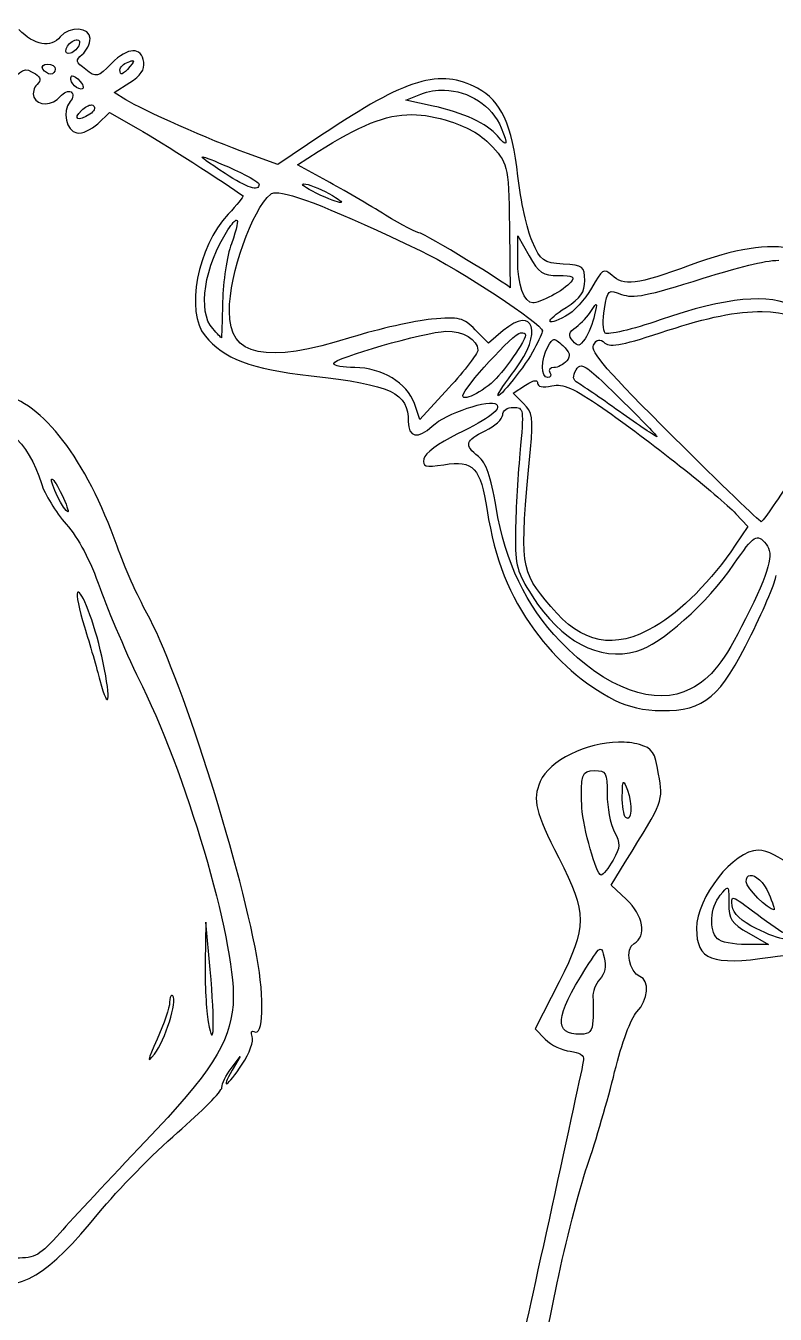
# Model space of a CAD drawing. Extents: x -354 to -51, y 1 to 137.
# Drawn here: x -176.1 to -136.2, y 45.2 to 113.8 of the extents above; entities that cross this region are included whole.
import ezdxf

# ---------------------------------------------------------------- set-up
doc = ezdxf.new("R2010")
doc.units = 0
doc.layers.add('Layer_1', color=7, linetype='CONTINUOUS')

msp = doc.modelspace()

# ---------------------------------------------------------------- linework, layer by layer
at = {"layer": 'Layer_1', "color": 7}
for points in [[(-173.359408, 113.009853), (-173.359408, 113.009853)], [(-174.94305, 111.717253), (-174.94305, 111.717253)], [(-170.391667, 111.902461), (-170.391667, 111.902461)], [(-173.637773, 111.096034), (-173.637773, 111.096034)], [(-170.777518, 109.827688), (-171.389918, 110.212986), (-170.565298, 110.734987)], [(-153.822135, 110.337009), (-153.822135, 110.337009)], [(-154.42241, 109.487588), (-155.877618, 109.800126), (-155.083868, 110.11873)], [(-172.605898, 109.545466), (-172.605898, 109.545466)], [(-172.271862, 108.551073), (-171.647886, 109.137564), (-170.112752, 108.272708)], [(-155.551299, 109.032834), (-155.551299, 109.032834)], [(-160.33695, 107.949697), (-162.679614, 106.374874), (-164.3057, 106.961368)], [(-160.08394, 105.514426), (-161.644432, 106.369362), (-160.538693, 107.067202)], [(-166.680334, 106.78608), (-166.680334, 106.78608)], [(-162.811353, 104.876672), (-162.811353, 104.876672)], [(-161.301577, 105.349064), (-161.301577, 105.349064)], [(-164.896049, 103.423117), (-164.896049, 103.423117)], [(-149.920082, 101.314717), (-149.915674, 102.589128), (-149.915674, 102.589128)], [(-149.915674, 102.589128), (-149.313194, 101.530795)], [(-145.737461, 98.938428), (-145.737461, 98.938428)], [(-136.913056, 98.564154), (-136.913056, 98.564154)], [(-153.742209, 97.508575), (-153.742209, 97.508575)], [(-150.691785, 97.543853), (-151.473408, 96.885702), (-152.176206, 97.589053)], [(-149.767397, 97.429753), (-149.767397, 97.429753)], [(-147.998547, 97.067052), (-147.998547, 97.067052)], [(-146.528454, 95.668619), (-146.528454, 95.668619)], [(-149.608094, 93.67377), (-150.152145, 94.217822), (-149.508876, 94.639501)], [(-148.959866, 94.877626), (-148.959866, 94.877626)], [(-153.58401, 94.501698), (-155.126862, 92.823799), (-155.420108, 93.666055)], [(-150.149938, 93.461003), (-150.149938, 93.461003)], [(-174.699964, 89.647695), (-174.699964, 89.647695)], [(-138.309285, 87.804982), (-137.674285, 87.124784), (-138.341806, 86.12543)], [(-173.304287, 83.631181), (-173.304287, 83.631181)], [(-144.550144, 75.656749), (-144.550144, 75.656749)], [(-145.823452, 74.14642), (-145.823452, 74.14642)], [(-144.283354, 73.519136), (-144.283354, 73.519136)], [(-137.111492, 69.913086), (-137.111492, 69.913086)], [(-144.129565, 67.291507), (-144.949223, 68.057695), (-144.195713, 69.272022)], [(-137.55026, 68.573632), (-137.55026, 68.573632)], [(-138.762935, 67.900049), (-138.762935, 67.900049)], [(-138.457562, 67.356548), (-138.457562, 67.356548)], [(-166.520481, 66.076628), (-166.553555, 63.959961)], [(-166.288971, 63.563086), (-166.520481, 66.076628), (-166.520481, 66.076628)], [(-137.621368, 65.497299), (-136.563035, 64.894823), (-137.766888, 64.890411)], [(-145.524691, 64.655044), (-145.524691, 64.655044)], [(-147.718529, 62.911548), (-148.997899, 60.402418), (-148.448339, 59.852855)], [(-168.342248, 62.185049), (-168.342248, 62.185049)], [(-165.179375, 58.292917), (-164.700368, 58.932878), (-165.123701, 58.205273)], [(-147.740576, 42.335784), (-148.599923, 43.057878), (-147.816646, 46.894336)]]:
    msp.add_lwpolyline(points, dxfattribs=at)
for points in [[(-172.67866, 113.07269), (-172.67866, 113.688843), (-173.780179, 113.758036), (-174.26616, 113.172461)], [(-174.26616, 113.172461), (-174.773184, 112.561535), (-175.644525, 112.711748), (-176.469367, 113.552798)], [(-173.095928, 112.229331), (-172.866324, 112.419882), (-172.67866, 112.799468), (-172.67866, 113.07269)], [(-173.720455, 112.296029), (-173.918891, 112.229884), (-174.018109, 112.329102), (-173.951965, 112.527539)], [(-173.951965, 112.527539), (-173.888298, 112.718535), (-173.679942, 112.926897), (-173.488945, 112.990561)], [(-173.257436, 112.759048), (-173.321102, 112.568052), (-173.529458, 112.359693), (-173.720455, 112.296029)], [(-173.488945, 112.990561), (-173.439336, 113.007099), (-173.395584, 113.01293), (-173.359408, 113.009853)], [(-173.359408, 113.009853), (-173.250894, 113.00054), (-173.207827, 112.907875), (-173.257436, 112.759048)], [(-169.820057, 111.815368), (-169.94041, 112.654691), (-170.665992, 112.630798), (-171.538194, 111.758593)], [(-175.192202, 111.45267), (-175.282138, 111.598189), (-175.169934, 111.717253), (-174.94305, 111.717253)], [(-174.94305, 111.717253), (-174.71618, 111.717253), (-174.530743, 111.598189), (-174.530743, 111.45267)], [(-172.915131, 111.431173), (-173.451955, 111.8361), (-173.470426, 111.918523), (-173.095928, 112.229331)], [(-171.538194, 111.758593), (-172.289803, 111.006982), (-172.337338, 110.99534), (-172.915131, 111.431173)], [(-171.09116, 111.424007), (-171.09116, 111.553959), (-170.895665, 111.735284), (-170.6568, 111.826944)], [(-170.6568, 111.826944), (-170.520625, 111.879201), (-170.432992, 111.906621), (-170.391667, 111.902461)], [(-170.565298, 110.734987), (-169.994555, 111.096356), (-169.764702, 111.429341), (-169.820057, 111.815368)], [(-170.391667, 111.902461), (-170.32279, 111.895519), (-170.381732, 111.80159), (-170.556479, 111.591024)], [(-177.221775, 110.433472), (-176.27217, 111.53235), (-176.187775, 111.571818), (-175.591281, 111.194702)], [(-175.591281, 111.194702), (-175.291197, 111.004986), (-175.27012, 110.87149), (-175.504187, 110.637423)], [(-174.779342, 111.188086), (-174.91627, 111.188086), (-175.102266, 111.307148), (-175.192202, 111.45267)], [(-174.530743, 111.45267), (-174.530743, 111.307148), (-174.642407, 111.188086), (-174.779342, 111.188086)], [(-173.159318, 110.394336), (-173.479082, 110.394336), (-173.852129, 110.896006), (-173.668642, 111.079496)], [(-173.668642, 111.079496), (-173.660316, 111.087821), (-173.6501, 111.093579), (-173.637773, 111.096034)], [(-173.637773, 111.096034), (-173.551387, 111.113306), (-173.373852, 110.991347), (-173.212785, 110.797274)], [(-170.556479, 111.591024), (-170.937513, 111.131907), (-171.09116, 111.083763), (-171.09116, 111.424007)], [(-152.04998, 110.43623), (-154.048584, 111.508095), (-155.846927, 110.968447), (-160.33695, 107.949697)], [(-175.504187, 110.637423), (-175.673518, 110.468109), (-175.749266, 110.165485), (-175.67231, 109.964938)], [(-173.212785, 110.797274), (-173.004093, 110.545816), (-172.983872, 110.394336), (-173.159318, 110.394336)], [(-155.083868, 110.11873), (-154.679196, 110.28112), (-154.249103, 110.349824), (-153.822135, 110.337009)], [(-153.822135, 110.337009), (-152.541235, 110.298567), (-151.284043, 109.523622), (-150.794311, 108.323421)], [(-149.907955, 105.752551), (-150.219438, 108.493804), (-150.801691, 109.766765), (-152.04998, 110.43623)], [(-175.67231, 109.964938), (-175.487257, 109.482702), (-174.67891, 109.500025), (-174.268364, 109.994704)], [(-174.268364, 109.994704), (-174.088535, 110.211375), (-173.830096, 110.3197), (-173.693997, 110.235586)], [(-173.744159, 109.723508), (-174.175877, 109.203316), (-173.950785, 108.16609), (-173.382562, 108.057734)], [(-173.693997, 110.235586), (-173.546691, 110.14455), (-173.566915, 109.937069), (-173.744159, 109.723508)], [(-164.3057, 106.961368), (-166.247631, 107.662047), (-169.920144, 109.288525), (-170.777518, 109.827688)], [(-172.685826, 109.060947), (-173.329973, 108.653576), (-173.616575, 108.775668), (-173.138372, 109.253871)], [(-173.138372, 109.253871), (-172.953872, 109.438365), (-172.744706, 109.547994), (-172.605898, 109.545466)], [(-172.494002, 109.504123), (-172.385609, 109.395735), (-172.471763, 109.196326), (-172.685826, 109.060947)], [(-172.605898, 109.545466), (-172.55963, 109.544619), (-172.521098, 109.531213), (-172.494002, 109.504123)], [(-160.538693, 107.067202), (-158.34706, 108.450717), (-156.969045, 109.041386), (-155.551299, 109.032834)], [(-155.551299, 109.032834), (-154.906867, 109.02894), (-154.253904, 108.901003), (-153.512904, 108.66793)], [(-150.997158, 107.897881), (-151.532929, 108.543447), (-152.831365, 109.146141), (-154.42241, 109.487588)], [(-173.382562, 108.057734), (-173.114916, 108.006697), (-172.61505, 108.228662), (-172.271862, 108.551073)], [(-170.112752, 108.272708), (-168.96608, 107.62664), (-165.370696, 105.326111), (-164.538863, 104.706345)], [(-153.512904, 108.66793), (-152.52161, 108.356128), (-151.767447, 107.903421), (-151.241345, 107.304223)], [(-150.794311, 108.323421), (-150.415935, 107.396123), (-150.476145, 107.2701), (-150.997158, 107.897881)], [(-151.241345, 107.304223), (-150.398582, 106.344369), (-150.392136, 106.308524), (-150.349481, 102.390689)], [(-165.496875, 105.901381), (-166.43048, 106.514822), (-166.832054, 106.796765), (-166.680334, 106.78608)], [(-166.680334, 106.78608), (-166.562329, 106.777783), (-166.109636, 106.592473), (-165.31277, 106.248647)], [(-165.31277, 106.248647), (-164.416145, 105.861769), (-163.682827, 105.445403), (-163.682827, 105.323706)], [(-163.682827, 105.323706), (-163.682827, 104.925979), (-164.322946, 105.130031), (-165.496875, 105.901381)], [(-149.144522, 102.294228), (-149.418954, 102.914635), (-149.762345, 104.471076), (-149.907955, 105.752551)], [(-163.061605, 104.804463), (-163.00886, 104.848235), (-162.926243, 104.872328), (-162.811353, 104.876672)], [(-162.811353, 104.876672), (-162.007141, 104.907062), (-159.636491, 103.954982), (-155.083868, 101.787109)], [(-160.640118, 104.852418), (-161.222202, 105.127864), (-161.519859, 105.351322), (-161.301577, 105.349064)], [(-161.301577, 105.349064), (-161.083295, 105.346803), (-160.487984, 105.116928), (-159.97866, 104.838086)], [(-159.97866, 104.838086), (-158.790465, 104.187576), (-159.256391, 104.197623), (-160.640118, 104.852418)], [(-156.951384, 103.690455), (-157.815949, 104.223406), (-159.225607, 105.044185), (-160.08394, 105.514426)], [(-164.538863, 104.706345), (-164.500591, 104.677829), (-164.857777, 104.241593), (-165.332613, 103.736757)], [(-165.267019, 98.554231), (-165.261346, 100.589053), (-164.068794, 103.968571), (-163.061605, 104.804463)], [(-165.332613, 103.736757), (-166.964419, 102.001838), (-167.62301, 98.538294), (-166.563477, 97.261631)], [(-155.0993, 102.720869), (-155.253382, 102.721081), (-156.086818, 103.157507), (-156.951384, 103.690455)], [(-166.155026, 97.649136), (-166.971249, 98.551053), (-166.594463, 100.997132), (-165.345841, 102.90277)], [(-165.345841, 102.90277), (-165.122129, 103.244197), (-164.971377, 103.414126), (-164.896049, 103.423117)], [(-164.896049, 103.423117), (-164.770506, 103.438103), (-164.854348, 103.005064), (-165.158979, 102.167449)], [(-165.158979, 102.167449), (-165.392165, 101.526285), (-165.602279, 100.138971), (-165.625309, 99.084501)], [(-150.321368, 99.818169), (-150.321368, 99.934458), (-154.907454, 102.720599), (-155.0993, 102.720869)], [(-150.349481, 102.390689), (-150.33404, 100.972017), (-150.321368, 99.814585), (-150.321368, 99.818169)], [(-147.499146, 101.083758), (-148.566632, 101.160508), (-148.679964, 101.24402), (-149.144522, 102.294228)], [(-132.217803, 99.012292), (-133.679418, 102.234575), (-135.954666, 102.771351), (-140.742899, 101.022575)], [(-155.083868, 101.787109), (-153.025181, 100.806802), (-148.601577, 97.902077), (-148.601577, 97.530625)], [(-149.313194, 101.530795), (-148.784234, 100.601728), (-148.59355, 100.472461), (-147.752153, 100.472461)], [(-149.108143, 99.017253), (-149.577411, 99.017253), (-149.92457, 99.999299), (-149.920082, 101.314717)], [(-146.352618, 100.210082), (-146.352618, 100.95437), (-146.42073, 101.006217), (-147.499146, 101.083758)], [(-144.91615, 100.489547), (-145.33871, 100.871961), (-145.420247, 100.819699), (-145.992122, 99.802184)], [(-140.742899, 101.022575), (-143.63321, 99.966968), (-144.251511, 99.888061), (-144.91615, 100.489547)], [(-140.045062, 100.326939), (-138.091474, 100.940578), (-136.887712, 101.256249), (-136.010715, 101.291566)], [(-147.082978, 100.124092), (-147.242115, 99.932596), (-147.702479, 99.605176), (-148.106034, 99.396489)], [(-147.752153, 100.472461), (-146.989574, 100.472461), (-146.852773, 100.40111), (-147.082978, 100.124092)], [(-147.344254, 98.776924), (-146.562143, 99.283047), (-146.352618, 99.586216), (-146.352618, 100.210082)], [(-144.387536, 99.472557), (-143.771654, 99.240087), (-143.054965, 99.381503), (-140.045062, 100.326939)], [(-148.106034, 99.396489), (-148.509586, 99.187806), (-148.960513, 99.017253), (-149.108143, 99.017253)], [(-145.992122, 99.802184), (-146.33255, 99.19647), (-146.951028, 98.524787), (-147.366301, 98.310044)], [(-145.303655, 98.697549), (-145.13048, 99.722543), (-145.104996, 99.743371), (-144.387536, 99.472557)], [(-135.060972, 98.79401), (-136.606184, 99.542037), (-138.747929, 99.34156), (-142.338668, 98.112158)], [(-165.625309, 99.084501), (-165.648338, 98.030029), (-165.678206, 97.166835), (-165.692006, 97.16627)], [(-150.056785, 95.463017), (-148.570369, 97.410331), (-149.036202, 98.936936), (-150.691785, 97.543853)], [(-147.366301, 98.310044), (-148.494583, 97.726589), (-148.479614, 98.042204), (-147.344254, 98.776924)], [(-145.984406, 98.620378), (-145.8371, 98.858723), (-145.759695, 98.971821), (-145.737461, 98.938428)], [(-145.737461, 98.938428), (-145.715222, 98.905036), (-145.748468, 98.725102), (-145.822899, 98.377292)], [(-145.255147, 97.417076), (-145.379612, 97.541541), (-145.401578, 98.117929), (-145.303655, 98.697549)], [(-158.754408, 97.188871), (-163.345845, 95.75225), (-165.273708, 96.156372), (-165.267019, 98.554231)], [(-154.510605, 98.14909), (-155.407792, 98.070375), (-157.31768, 97.638411), (-158.754408, 97.188871)], [(-152.176206, 97.589053), (-152.82602, 98.238867), (-153.00312, 98.281356), (-154.510605, 98.14909)], [(-146.807369, 97.73678), (-146.534559, 97.931793), (-146.164277, 98.329336), (-145.984406, 98.620378)], [(-145.822899, 98.377292), (-145.913771, 97.952584), (-146.142772, 97.384146), (-146.331672, 97.114457)], [(-142.338668, 98.112158), (-143.828745, 97.601985), (-145.129803, 97.291732), (-145.255147, 97.417076)], [(-141.920846, 97.560941), (-139.883072, 98.238277), (-138.219855, 98.574644), (-136.913056, 98.564154)], [(-136.913056, 98.564154), (-134.418256, 98.544116), (-133.222246, 97.25948), (-133.198966, 94.668714)], [(-165.692006, 97.16627), (-165.705835, 97.165706), (-165.914191, 97.383017), (-166.155026, 97.649136)], [(-159.714077, 95.792644), (-159.714077, 96.077533), (-154.842185, 97.477404), (-153.742209, 97.508575)], [(-153.742209, 97.508575), (-152.839541, 97.534173), (-152.04116, 97.064591), (-152.04116, 96.507569)], [(-152.83491, 94.091042), (-152.83491, 94.468661), (-150.114302, 97.429753), (-149.767397, 97.429753)], [(-149.767397, 97.429753), (-149.414326, 97.429753), (-149.417811, 97.340873), (-149.795507, 96.702148)], [(-148.601577, 97.530625), (-148.601577, 97.460634), (-148.796369, 97.022346), (-149.03483, 96.556628)], [(-146.989269, 97.003112), (-147.23896, 97.30397), (-147.201311, 97.455181), (-146.807369, 97.73678)], [(-145.272785, 96.882948), (-144.977852, 96.638173), (-144.260254, 96.783343), (-141.920846, 97.560941)], [(-166.563477, 97.261631), (-165.54636, 96.036086), (-164.145999, 95.510447), (-160.919033, 95.142209)], [(-149.795507, 96.702148), (-150.032147, 96.301968), (-150.544818, 95.598419), (-150.934869, 95.138902)], [(-148.321008, 95.048503), (-148.684347, 95.048503), (-148.681115, 95.991944), (-148.315494, 96.675139)], [(-148.315494, 96.675139), (-148.17946, 96.92932), (-148.102357, 97.057268), (-147.998547, 97.067052)], [(-147.998547, 97.067052), (-147.894734, 97.076846), (-147.764384, 96.968695), (-147.522847, 96.750103)], [(-147.522847, 96.750103), (-147.136578, 96.400539), (-147.086258, 96.205978), (-147.311731, 95.934306)], [(-146.331672, 97.114457), (-146.62564, 96.694756), (-146.720176, 96.678878), (-146.989269, 97.003112)], [(-141.607204, 91.865784), (-145.16934, 95.401377), (-146.072228, 96.436274), (-145.885188, 96.770499)], [(-145.885188, 96.770499), (-145.699212, 97.102821), (-145.567171, 97.127267), (-145.272785, 96.882948)], [(-152.04116, 96.507569), (-152.04116, 96.326975), (-152.735444, 95.424307), (-153.58401, 94.501698)], [(-149.03483, 96.556628), (-149.449889, 95.746018), (-150.982827, 93.821471), (-150.982827, 94.110885)], [(-158.589596, 95.576566), (-159.208061, 95.577131), (-159.714077, 95.674249), (-159.714077, 95.792644)], [(-155.420108, 93.666055), (-155.802646, 94.763414), (-157.149797, 95.575155), (-158.589596, 95.576566)], [(-150.982827, 94.110885), (-150.982827, 94.187449), (-150.566109, 94.79577), (-150.056785, 95.463017)], [(-148.204702, 95.313086), (-148.114763, 95.167567), (-148.166895, 95.048503), (-148.321008, 95.048503)], [(-147.988074, 95.57767), (-148.197138, 95.57767), (-148.294638, 95.458606), (-148.204702, 95.313086)], [(-147.311731, 95.934306), (-147.474553, 95.73811), (-147.779023, 95.57767), (-147.988074, 95.57767)], [(-146.71697, 94.765177), (-146.987762, 94.92095), (-147.011065, 95.100686), (-146.807369, 95.464671)], [(-146.807369, 95.464671), (-146.730528, 95.60198), (-146.654063, 95.680859), (-146.528454, 95.668619)], [(-146.528454, 95.668619), (-146.252119, 95.641695), (-145.73747, 95.173742), (-144.458092, 93.91796)], [(-160.919033, 95.142209), (-156.603556, 94.649754), (-155.745327, 94.244494), (-155.745327, 92.700327)], [(-150.934869, 95.138902), (-151.552594, 94.411158), (-152.83491, 93.704109), (-152.83491, 94.091042)], [(-149.508876, 94.639501), (-149.249054, 94.809743), (-149.063013, 94.889446), (-148.959866, 94.877626)], [(-148.959866, 94.877626), (-148.897978, 94.870542), (-148.86616, 94.830546), (-148.86616, 94.756908)], [(-148.86616, 94.756908), (-148.86616, 94.563087), (-148.589024, 94.508285), (-148.101073, 94.605877)], [(-148.101073, 94.605877), (-147.47908, 94.730272), (-146.973033, 94.508522), (-145.389092, 93.418007)], [(-144.500535, 93.239964), (-145.51918, 93.963644), (-146.516525, 94.64987), (-146.71697, 94.765177)], [(-171.244395, 86.081883), (-172.891676, 90.697232), (-175.226602, 93.759188), (-177.394306, 94.147266)], [(-154.467058, 92.46716), (-153.746522, 93.13198), (-151.372327, 93.938701), (-151.058894, 93.625265)], [(-144.458092, 93.91796), (-143.317014, 92.797936), (-142.4434, 91.891088), (-142.51616, 91.902716)], [(-151.058894, 93.625265), (-150.78504, 93.351411), (-151.355541, 92.91755), (-153.151307, 92.033354)], [(-150.718243, 93.059717), (-150.718243, 93.293699), (-150.481428, 93.461003), (-150.149938, 93.461003)], [(-150.149938, 93.461003), (-149.593557, 93.461003), (-149.58592, 93.409546), (-149.802675, 91.013606)], [(-149.238231, 91.245118), (-149.082932, 92.927603), (-149.12259, 93.188266), (-149.608094, 93.67377)], [(-145.389092, 93.418007), (-143.043631, 91.803199), (-139.186996, 88.745516), (-138.309285, 87.804982)], [(-142.51616, 91.902716), (-142.58892, 91.914344), (-143.481888, 92.516295), (-144.500535, 93.239964)], [(-179.213868, 92.931836), (-177.391119, 92.931836), (-175.955793, 91.648578), (-175.273781, 89.410121)], [(-155.745327, 92.700327), (-155.745327, 91.855935), (-155.231217, 91.76209), (-154.467058, 92.46716)], [(-151.644285, 92.216908), (-151.134961, 92.459789), (-150.718243, 92.839081), (-150.718243, 93.059717)], [(-153.151307, 92.033354), (-154.144427, 91.544364), (-154.855384, 91.016597), (-154.90858, 90.72918)], [(-152.010841, 90.844383), (-152.78052, 91.467631), (-152.717415, 91.705166), (-151.644285, 92.216908)], [(-136.95991, 87.383853), (-137.03267, 87.383909), (-139.123841, 89.400923), (-141.607204, 91.865784)], [(-148.158951, 82.872158), (-149.818214, 84.844079), (-149.824671, 84.891723), (-149.238231, 91.245118)], [(-154.90858, 90.72918), (-154.987566, 90.302395), (-154.864951, 90.265912), (-153.850247, 90.414987)], [(-153.850247, 90.414987), (-152.258347, 90.648865), (-151.908541, 90.278804), (-151.545617, 87.976409)], [(-151.072122, 88.156106), (-151.353255, 89.809541), (-151.597416, 90.509613), (-152.010841, 90.844383)], [(-149.802675, 91.013606), (-149.924445, 89.667536), (-150.029912, 87.727467), (-150.036939, 86.702551)], [(-175.273781, 89.410121), (-175.104891, 88.855808), (-174.512503, 87.88651), (-173.95748, 87.255972)], [(-173.866528, 87.904753), (-174.047573, 87.904753), (-174.850766, 89.524455), (-174.72973, 89.645491)], [(-174.72973, 89.645491), (-174.722561, 89.65266), (-174.712627, 89.653199), (-174.699964, 89.647695)], [(-174.699964, 89.647695), (-174.611309, 89.608732), (-174.396888, 89.271547), (-174.185131, 88.827487)], [(-135.333825, 89.694547), (-136.155142, 88.423531), (-136.88715, 87.383802), (-136.95991, 87.383853)], [(-174.185131, 88.827487), (-173.943123, 88.319995), (-173.799858, 87.904753), (-173.866528, 87.904753)], [(-151.545617, 87.976409), (-151.135421, 85.374095), (-150.371181, 83.448467), (-149.022153, 81.615936)], [(-147.650731, 81.022279), (-149.495479, 82.956308), (-150.568341, 85.193233), (-151.072122, 88.156106)], [(-173.95748, 87.255972), (-173.289186, 86.496749), (-172.676645, 85.340524), (-172.144532, 83.832924)], [(-150.036939, 86.702551), (-150.048426, 85.025886), (-149.960076, 84.699417), (-149.156098, 83.446523)], [(-138.405746, 85.12277), (-137.318033, 86.702077), (-137.190573, 86.781686), (-136.698081, 86.188269)], [(-169.654141, 82.510008), (-170.145123, 83.399394), (-170.860661, 85.00674), (-171.244395, 86.081883)], [(-138.341806, 86.12543), (-139.568208, 84.290327), (-141.251045, 82.590449), (-142.617582, 81.806659)], [(-136.698081, 86.188269), (-136.263442, 85.664561), (-136.501474, 84.798934), (-137.790039, 82.216211)], [(-143.583863, 80.493662), (-142.30523, 80.837959), (-139.837078, 83.044539), (-138.405746, 85.12277)], [(-137.491831, 81.361826), (-136.76262, 82.84824), (-136.16616, 84.266581), (-136.16616, 84.513675)], [(-173.352796, 83.614092), (-173.428886, 83.537999), (-173.259169, 82.716433), (-172.975764, 81.787917)], [(-173.304287, 83.631181), (-173.322293, 83.633721), (-173.338555, 83.628344), (-173.352796, 83.614092)], [(-171.981371, 79.882366), (-172.364462, 81.719673), (-173.034328, 83.592036), (-173.304287, 83.631181)], [(-172.144532, 83.832924), (-171.702606, 82.580857), (-170.692341, 80.234046), (-169.898881, 78.617325)], [(-149.156098, 83.446523), (-147.581281, 80.992389), (-145.610216, 79.948023), (-143.583863, 80.493662)], [(-163.804092, 64.254861), (-164.772083, 69.527605), (-167.934036, 79.394139), (-169.654141, 82.510008)], [(-142.617582, 81.806659), (-144.809865, 80.54926), (-146.473624, 80.869258), (-148.158951, 82.872158)], [(-172.975764, 81.787917), (-172.692359, 80.859394), (-172.322933, 79.581791), (-172.154452, 78.949159)], [(-149.022153, 81.615936), (-147.803433, 79.960423), (-146.45255, 78.78021), (-144.765118, 77.897991)], [(-137.790039, 82.216211), (-138.934517, 79.922289), (-139.608323, 79.063527), (-140.716993, 78.486687)], [(-140.716993, 78.486687), (-142.5762, 77.519342), (-145.238004, 78.492783), (-147.650731, 81.022279)], [(-142.246615, 77.332994), (-139.982849, 77.314847), (-139.117505, 78.048083), (-137.491831, 81.361826)], [(-172.154452, 78.949159), (-171.678752, 77.162969), (-171.554236, 77.833817), (-171.981371, 79.882366)], [(-169.898881, 78.617325), (-167.35563, 73.435302), (-164.811143, 64.508082), (-165.072438, 61.683992)], [(-144.765118, 77.897991), (-144.077617, 77.538556), (-143.194998, 77.340586), (-142.246615, 77.332994)], [(-144.550144, 75.656749), (-146.249712, 75.626365), (-148.239378, 74.703055), (-148.721188, 73.557171)], [(-143.442202, 75.527215), (-143.781385, 75.623593), (-144.157934, 75.663762), (-144.550144, 75.656749)], [(-142.416389, 73.954596), (-142.620845, 75.14372), (-142.741526, 75.328121), (-143.442202, 75.527215)], [(-146.498688, 72.162045), (-146.592186, 73.922042), (-146.515932, 74.14642), (-145.823452, 74.14642)], [(-145.823452, 74.14642), (-145.210962, 74.14642), (-145.162033, 74.053382), (-145.16034, 72.889648)], [(-148.721188, 73.557171), (-149.136664, 72.569046), (-148.991114, 71.970405), (-147.731206, 69.499123)], [(-144.351155, 72.801453), (-144.342293, 73.301743), (-144.333036, 73.526623), (-144.283354, 73.519136)], [(-144.283354, 73.519136), (-144.244703, 73.513322), (-144.181915, 73.3666), (-144.075548, 73.100214)], [(-144.195713, 69.272022), (-142.13722, 72.588288), (-142.167618, 72.507764), (-142.416389, 73.954596)], [(-145.16034, 72.889648), (-145.159493, 72.198426), (-144.98688, 71.303849), (-144.777243, 70.901965)], [(-144.169805, 71.651618), (-144.278945, 71.762446), (-144.360384, 72.280002), (-144.351155, 72.801453)], [(-144.075548, 73.100214), (-143.788909, 72.382356), (-143.857114, 71.334087), (-144.169805, 71.651618)], [(-145.485005, 68.591824), (-145.727062, 68.589566), (-146.442822, 71.110428), (-146.498688, 72.162045)], [(-144.777243, 70.901965), (-144.438768, 70.253099), (-144.446385, 70.08288), (-144.845044, 69.382266)], [(-137.111492, 69.913086), (-138.418276, 69.913086), (-140.399493, 67.3992), (-140.399493, 65.740936)], [(-134.049493, 67.399545), (-134.4076, 68.484616), (-136.147768, 69.913086), (-137.111492, 69.913086)], [(-147.731206, 69.499123), (-146.210754, 66.51683), (-146.209272, 65.870851), (-147.718529, 62.911548)], [(-144.845044, 69.382266), (-145.091957, 68.948324), (-145.379928, 68.59267), (-145.485005, 68.591824)], [(-137.75366, 68.23188), (-137.75366, 68.449462), (-137.672682, 68.556636), (-137.55026, 68.573632)], [(-137.55026, 68.573632), (-137.280932, 68.611029), (-136.809745, 68.212658), (-136.552009, 67.597981)], [(-139.142721, 67.515851), (-138.941262, 67.764723), (-138.827225, 67.90461), (-138.762935, 67.900049)], [(-138.762935, 67.900049), (-138.680275, 67.894179), (-138.679702, 67.650206), (-138.679702, 67.094172)], [(-136.275298, 66.738086), (-136.593577, 66.738086), (-137.75366, 67.910223), (-137.75366, 68.23188)], [(-143.72332, 64.945535), (-143.037918, 65.329103), (-143.232612, 66.453629), (-144.129565, 67.291507)], [(-139.288243, 65.203503), (-139.751283, 65.666542), (-139.676392, 66.856383), (-139.142721, 67.515851)], [(-138.501106, 66.950303), (-138.537377, 67.206138), (-138.549659, 67.34811), (-138.457562, 67.356548)], [(-138.457562, 67.356548), (-138.339147, 67.367414), (-138.048489, 67.157562), (-137.415214, 66.68572)], [(-136.552009, 67.597981), (-136.353702, 67.125039), (-136.229186, 66.738086), (-136.275298, 66.738086)], [(-138.679702, 67.094172), (-138.679702, 66.211), (-138.561442, 66.032528), (-137.621368, 65.497299)], [(-137.234414, 65.745898), (-138.037587, 66.150912), (-138.442367, 66.53599), (-138.501106, 66.950303)], [(-137.415214, 66.68572), (-136.770372, 66.205259), (-136.016941, 65.67009), (-135.741173, 65.496749)], [(-140.399493, 65.740936), (-140.399493, 64.077518), (-139.579965, 63.760972), (-136.47098, 64.225095)], [(-137.766888, 64.890411), (-138.429009, 64.888154), (-139.113618, 65.028878), (-139.288243, 65.203503)], [(-135.741173, 65.496749), (-134.816562, 64.915555), (-135.969223, 65.107898), (-137.234414, 65.745898)], [(-146.288675, 63.633642), (-145.843972, 64.332484), (-145.644585, 64.641139), (-145.524691, 64.655044)], [(-145.524691, 64.655044), (-145.431442, 64.665853), (-145.386227, 64.498529), (-145.31082, 64.198086)], [(-143.417948, 63.19377), (-144.000039, 63.417138), (-144.218262, 64.668551), (-143.72332, 64.945535)], [(-166.553555, 63.959961), (-166.571955, 62.795795), (-166.500968, 61.367045), (-166.395355, 60.784961)], [(-163.95733, 60.261857), (-163.45988, 59.954413), (-163.382946, 61.960835), (-163.804092, 64.254861)], [(-145.31082, 64.198086), (-145.194175, 63.733337), (-145.274222, 63.34807), (-145.550049, 63.04329)], [(-136.47098, 64.225095), (-135.370976, 64.389309), (-135.003636, 64.353944), (-134.821193, 64.065795)], [(-166.395355, 60.784961), (-166.085311, 59.07621), (-166.023787, 60.679162), (-166.288971, 63.563086)], [(-146.564285, 60.123503), (-148.018065, 60.123503), (-147.946759, 61.028014), (-146.288675, 63.633642)], [(-143.580556, 61.306963), (-142.961891, 61.9655), (-142.874071, 62.985067), (-143.417948, 63.19377)], [(-145.550049, 63.04329), (-145.777656, 62.791787), (-145.943024, 62.359612), (-145.917708, 62.08252)], [(-165.072438, 61.683992), (-165.264267, 59.6107), (-166.230557, 58.108769), (-169.750605, 54.412361)], [(-169.25892, 59.063516), (-168.68114, 59.801428), (-168.015319, 61.898904), (-168.276103, 62.159691)], [(-168.447531, 61.821245), (-168.448942, 61.542327), (-168.748366, 60.659285), (-169.112847, 59.85892)], [(-168.342248, 62.185049), (-168.403177, 62.168313), (-168.446473, 62.030431), (-168.447531, 61.821245)], [(-168.276103, 62.159691), (-168.299302, 62.18289), (-168.321939, 62.190637), (-168.342248, 62.185049)], [(-145.917708, 62.08252), (-145.892393, 61.805435), (-145.890821, 61.251289), (-145.91385, 60.851106)], [(-144.758503, 58.114874), (-144.379058, 59.664672), (-143.8972, 60.969907), (-143.580556, 61.306963)], [(-164.045525, 59.998377), (-164.13357, 60.227821), (-164.09383, 60.346219), (-163.95733, 60.261857)], [(-145.91385, 60.851106), (-145.946732, 60.28041), (-146.086974, 60.123503), (-146.564285, 60.123503)], [(-169.112847, 59.85892), (-169.646642, 58.686749), (-169.675102, 58.531987), (-169.25892, 59.063516)], [(-164.581307, 58.529388), (-164.189839, 59.12094), (-163.95549, 59.763749), (-164.045525, 59.998377)], [(-148.448339, 59.852855), (-148.146053, 59.550572), (-147.550688, 59.26406), (-147.125422, 59.216201)], [(-147.125422, 59.216201), (-146.650862, 59.16279), (-146.374889, 58.989086), (-146.410494, 58.766409)], [(-165.123701, 58.205273), (-165.766504, 57.099949), (-165.370832, 57.336336), (-164.581307, 58.529388)], [(-165.662791, 57.291908), (-165.660533, 57.490694), (-165.442765, 57.940994), (-165.179375, 58.292917)], [(-146.410494, 58.766409), (-146.505134, 58.174479), (-149.706265, 43.590259), (-149.750859, 43.547909)], [(-146.217019, 53.112045), (-145.767899, 54.421734), (-145.11156, 56.672857), (-144.758503, 58.114874)], [(-168.033017, 54.888611), (-166.731834, 56.011396), (-165.665048, 57.093128), (-165.662791, 57.291908)], [(-172.21123, 50.618346), (-171.214378, 51.844238), (-169.334203, 53.76583), (-168.033017, 54.888611)], [(-169.750605, 54.412361), (-171.579328, 52.492014), (-173.615852, 50.31235), (-174.276631, 49.568832)], [(-147.816646, 46.894336), (-147.385953, 49.004388), (-146.666139, 51.802359), (-146.217019, 53.112045)], [(-178.355075, 46.924653), (-176.421965, 46.390894), (-174.909028, 47.300683), (-172.21123, 50.618346)], [(-174.276631, 49.568832), (-175.373292, 48.334858), (-175.578028, 48.217253), (-176.626464, 48.217253)]]:
    msp.add_open_spline(points, degree=3, dxfattribs=at)

doc.saveas('drawing.dxf')
